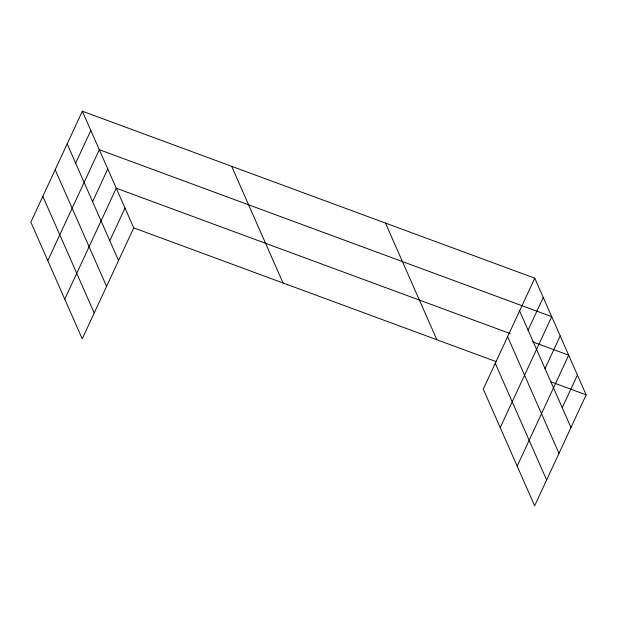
<?xml version="1.0" encoding="UTF-8"?>
<svg xmlns="http://www.w3.org/2000/svg" width="617" height="617" viewBox="0 0 617 617"><rect width="100%" height="100%" fill="white"/><g stroke="black" fill="none" stroke-linecap="round" stroke-linejoin="round"><path stroke-width="0.93" d="M82.354 111.199L30.85 222.151L82.223 338.818L133.727 227.866L82.354 111.199L534.777 278.182L586.15 394.849L534.646 505.801L483.273 389.134L534.777 278.182M75.652 163.158L90.83 130.449M47.802 260.652L99.306 149.7L551.729 316.675L500.225 427.635M92.604 201.651L107.782 168.95M64.754 299.152L116.258 188.2L510.22 333.604M109.811 240.738L124.996 208.029M528.075 330.134L543.253 297.433M545.027 368.634L560.205 335.926M517.177 466.136L568.681 355.176L532.71 341.903M562.234 407.721L577.419 375.013M133.727 227.866L496.207 361.647M551.074 381.9L586.15 394.849M519.599 310.883L570.972 427.55M507.606 336.705L558.979 453.372M495.258 363.313L546.631 479.98M385.478 223.076L436.851 339.743M231.653 166.305L283.026 282.972M67.176 143.908L118.541 260.575M55.183 169.729L106.556 286.396M42.835 196.329L94.208 312.996"/></g></svg>
